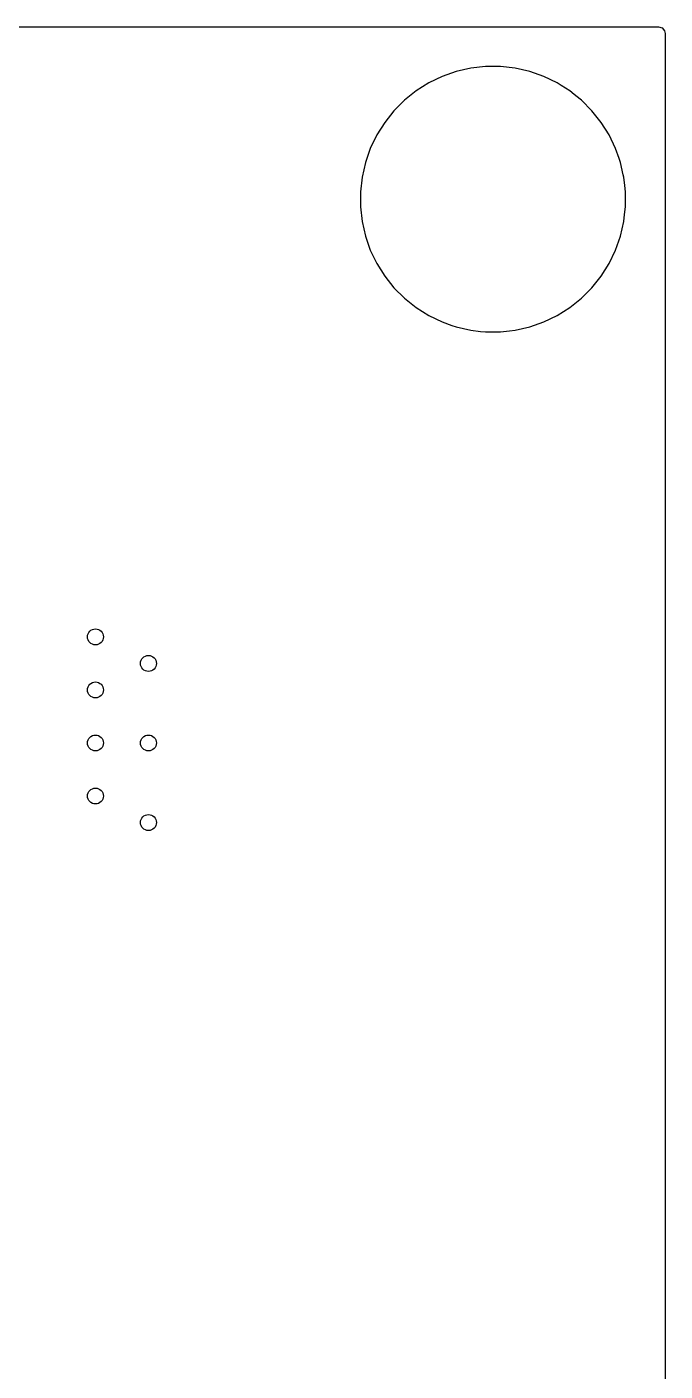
# Model space of a CAD drawing. Extents: x 103 to 241, y -131 to -73.
# Drawn here: x 229.21 to 241.25, y -98.34 to -73 of the extents above; entities that cross this region are included whole.
import ezdxf

# ---------------------------------------------------------------- set-up
doc = ezdxf.new("R2010")
doc.units = 0
doc.layers.add('BLACK', color=7, linetype='CONTINUOUS')

msp = doc.modelspace()

# ---------------------------------------------------------------- linework, layer by layer
at = {"layer": 'BLACK', "linetype": 'CONTINUOUS'}
for p, q in [((107.1245, -73.0005), (241.1255, -73.0005)), ((241.1255, -73.0005), (241.192539, -73.020185)), ((241.192539, -73.020185), (241.238294, -73.072989)), ((241.238294, -73.072989), (241.2495, -73.1245)), ((241.2495, -73.1245), (241.2495, -131.3755)), ((237.041588, -73.9362), (236.788557, -74.058053)), ((237.30667, -73.843443), (237.041588, -73.9362)), ((237.306682, -73.843439), (237.30667, -73.843443)), ((237.580487, -73.780945), (237.306682, -73.843439)), ((237.580505, -73.780942), (237.580487, -73.780945)), ((237.859568, -73.7495), (237.580505, -73.780942)), ((237.859575, -73.7495), (237.859568, -73.7495)), ((238.140425, -73.7495), (237.859575, -73.7495)), ((238.140431, -73.7495), (238.140425, -73.7495)), ((238.419494, -73.780942), (238.140431, -73.7495)), ((238.419512, -73.780945), (238.419494, -73.780942)), ((238.693317, -73.843439), (238.419512, -73.780945)), ((238.693329, -73.843443), (238.693317, -73.843439)), ((238.958411, -73.9362), (238.693329, -73.843443)), ((239.211442, -74.058053), (238.958411, -73.9362)), ((236.550753, -74.207476), (236.331175, -74.382583)), ((236.788557, -74.058053), (236.550753, -74.207476)), ((239.285004, -74.104275), (239.211442, -74.058053)), ((239.449248, -74.207477), (239.285004, -74.104275)), ((239.531239, -74.272863), (239.449248, -74.207477)), ((236.331175, -74.382583), (236.132583, -74.581175)), ((239.644494, -74.363181), (239.531239, -74.272863)), ((239.668825, -74.382584), (239.644494, -74.363181)), ((239.867416, -74.581175), (239.668825, -74.382584)), ((236.132583, -74.581175), (235.957476, -74.800753)), ((240.042523, -74.800752), (239.867416, -74.581175)), ((235.957476, -74.800753), (235.808053, -75.038557)), ((240.191945, -75.038555), (240.042523, -74.800752)), ((235.808053, -75.038557), (235.6862, -75.291588)), ((240.313801, -75.291592), (240.191945, -75.038555)), ((235.6862, -75.291588), (235.593443, -75.55667)), ((240.380822, -75.483127), (240.313801, -75.291592)), ((240.406068, -75.555277), (240.380822, -75.483127)), ((235.593439, -75.556682), (235.530945, -75.830487)), ((235.593443, -75.55667), (235.593439, -75.556682)), ((240.40656, -75.556682), (240.406068, -75.555277)), ((240.459951, -75.790606), (240.40656, -75.556682)), ((235.530942, -75.830505), (235.4995, -76.109568)), ((235.530945, -75.830487), (235.530942, -75.830505)), ((240.469054, -75.830487), (240.459951, -75.790606)), ((240.469057, -75.830505), (240.469054, -75.830487)), ((240.486995, -75.989711), (240.469057, -75.830505)), ((240.5005, -76.109575), (240.486995, -75.989711)), ((235.4995, -76.109568), (235.4995, -76.390431)), ((240.5005, -76.390425), (240.5005, -76.109575)), ((235.4995, -76.390431), (235.530942, -76.669494)), ((240.476831, -76.6005), (240.48966, -76.486632)), ((240.48966, -76.486632), (240.5005, -76.390425)), ((235.530942, -76.669494), (235.530945, -76.669512)), ((235.530945, -76.669512), (235.593439, -76.943317)), ((240.40656, -76.943318), (240.469055, -76.669509)), ((240.469055, -76.669509), (240.476831, -76.6005)), ((235.593439, -76.943317), (235.593443, -76.943329)), ((235.593443, -76.943329), (235.6862, -77.208411)), ((240.313801, -77.208408), (240.40656, -76.943318)), ((235.6862, -77.208411), (235.808053, -77.461442)), ((240.191945, -77.461445), (240.313801, -77.208408)), ((235.808053, -77.461442), (235.808055, -77.461445)), ((235.808055, -77.461445), (235.957477, -77.699248)), ((240.042523, -77.699248), (240.191945, -77.461445)), ((235.957477, -77.699248), (236.132584, -77.918825)), ((239.867416, -77.918825), (240.042523, -77.699248)), ((236.132584, -77.918825), (236.331175, -78.117416)), ((239.668825, -78.117416), (239.867416, -77.918825)), ((236.331175, -78.117416), (236.550752, -78.292523)), ((236.550752, -78.292523), (236.788555, -78.441945)), ((239.211445, -78.441945), (239.449248, -78.292523)), ((239.449248, -78.292523), (239.668825, -78.117416)), ((236.788555, -78.441945), (237.041592, -78.563801)), ((238.958408, -78.563801), (239.211445, -78.441945)), ((237.041592, -78.563801), (237.225145, -78.628029)), ((237.225145, -78.628029), (237.30667, -78.656556)), ((237.30667, -78.656556), (237.306682, -78.65656)), ((237.306682, -78.65656), (237.580491, -78.719055)), ((237.580491, -78.719055), (237.580497, -78.719055)), ((237.580497, -78.719055), (237.580505, -78.719057)), ((237.580505, -78.719057), (237.766547, -78.740018)), ((237.766547, -78.740018), (237.859569, -78.750499)), ((237.859569, -78.750499), (237.859572, -78.7505)), ((237.859572, -78.7505), (237.859575, -78.7505)), ((237.859575, -78.7505), (238.140428, -78.7505)), ((238.140428, -78.7505), (238.140429, -78.750499)), ((238.140429, -78.750499), (238.312775, -78.731081)), ((238.312775, -78.731081), (238.419494, -78.719057)), ((238.419494, -78.719057), (238.419499, -78.719056)), ((238.419499, -78.719056), (238.419509, -78.719055)), ((238.419509, -78.719055), (238.693318, -78.65656)), ((238.693318, -78.65656), (238.958408, -78.563801))]:
    msp.add_line(p, q, dxfattribs=at)
at = {"layer": 'BLACK'}
for centre in [(230.5, -84.5), (231.5, -85), (230.5, -85.5), (230.5, -86.5), (231.5, -86.5), (230.5, -87.5), (231.5, -88)]:
    msp.add_circle(centre, 0.15, dxfattribs=at)

doc.saveas('drawing.dxf')
